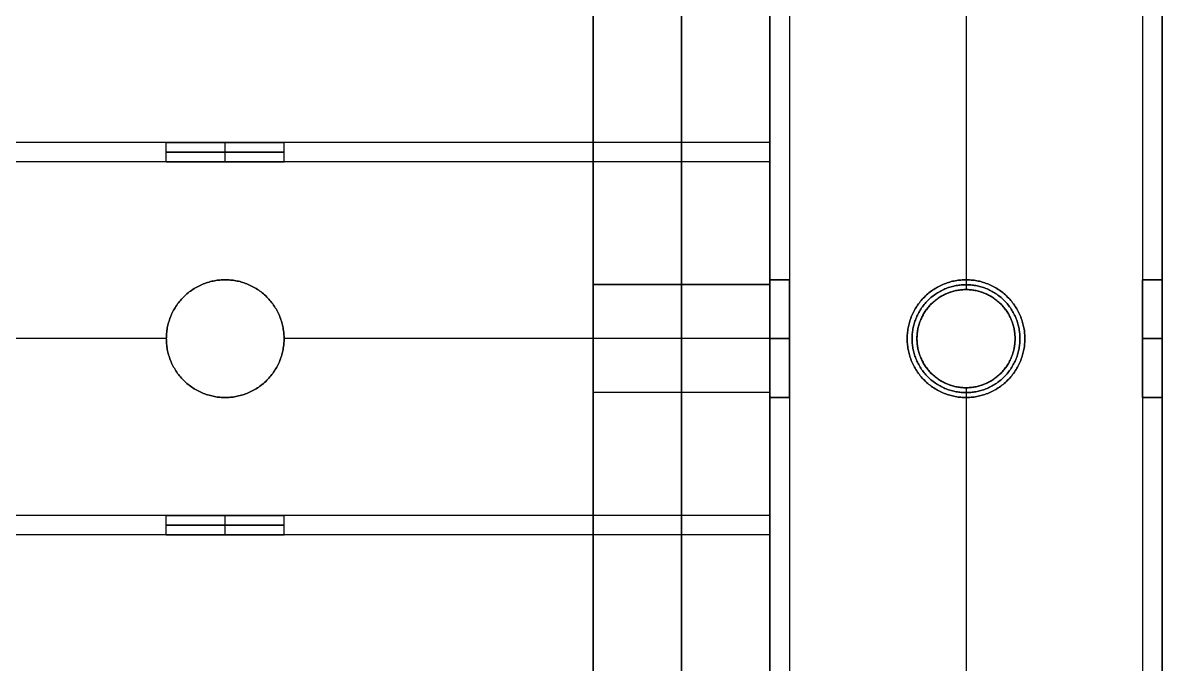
# Model space of a CAD drawing. Header units: millimetres. Extents: x -6529 to 809, y -8611 to 207.
# Drawn here: x 692.9 to 809, y -8023.7 to -7958.3 of the extents above; entities that cross this region are included whole.
import ezdxf

# ---------------------------------------------------------------- set-up
doc = ezdxf.new("R2010")
doc.units = ezdxf.units.MM
doc.header["$MEASUREMENT"] = 0
doc.layers.add('platen', color=7, linetype='Continuous', true_color=0x007f00)
doc.layers.add('staal', color=5, linetype='Continuous', true_color=0x0000ff)

# ---------------------------------------------------------------- blocks, each defined once
blk = doc.blocks.new('plaat base')
at = {"layer": 'platen'}
for p, q in [((58, -600), (1258, -600)), ((58, -600, 18), (1258, -600, 18)), ((695.5, -1232.5), (695.5, -1232.5, 18)), ((690, -1238), (690, -1238, 18)), ((701, -1238), (701, -1238, 18)), ((695.5, -1243.5), (695.5, -1243.5, 18))]:
    blk.add_line(p, q, dxfattribs=at)
for points in [[(958, 0), (808, 0), (658, 0)], [(958, 0, 18), (808, 0, 18), (658, 0, 18)], [(958, 0, 9), (808, 0, 9), (658, 0, 9)], [(1258, -900), (1258, -750), (1258, -600)], [(1258, -900, 18), (1258, -750, 18), (1258, -600, 18)], [(1258, -900, 9), (1258, -750, 9), (1258, -600, 9)], [(658, -1258), (808, -1258), (958, -1258)], [(658, -1258, 18), (808, -1258, 18), (958, -1258, 18)], [(658, -1258, 9), (808, -1258, 9), (958, -1258, 9)]]:
    blk.add_open_spline(points, degree=2, dxfattribs=at)
for points in [[(695.5, -1243.5), (690, -1243.5), (690, -1238), (690, -1232.5), (695.5, -1232.5), (701, -1232.5), (701, -1238), (701, -1243.5), (695.5, -1243.5)], [(695.5, -1243.5, 18), (690, -1243.5, 18), (690, -1238, 18), (690, -1232.5, 18), (695.5, -1232.5, 18), (701, -1232.5, 18), (701, -1238, 18), (701, -1243.5, 18), (695.5, -1243.5, 18)]]:
    blk.add_rational_spline(points, [1, 0.707106781187, 1, 0.707106781187, 1, 0.707106781187, 1, 0.707106781187, 1], degree=2, knots=[-31.415927, -31.415927, -31.415927, -23.561945, -23.561945, -15.707963, -15.707963, -7.853982, -7.853982, 0, 0, 0], dxfattribs=at)
blk = doc.blocks.new('plaat laag')
at = {"layer": 'platen'}
for p, q in [((-2.03, -615, -38), (15.97, -615.06, -38)), ((-2.05, -620.5, -43.5), (15.95, -620.56, -43.5)), ((-2.05, -620.5, -32.5), (15.95, -620.56, -32.5)), ((-2.07, -626, -38), (15.93, -626.06, -38))]:
    blk.add_line(p, q, dxfattribs=at)
for points in [[(-0.19, -58, 300), (-2.18, -658, 300), (-4.16, -1257.99, 300)], [(17.81, -58.06, 300), (15.82, -658.06, 300), (13.84, -1258.05, 300)], [(-1.18, -358, 600), (-1.68, -508, 600), (-2.18, -658, 600)], [(-2.18, -658, -58), (-1.68, -508, -58), (-1.18, -358, -58)], [(7.82, -358.03, 600), (7.32, -508.03, 600), (6.82, -658.03, 600)], [(6.82, -658.03, -58), (7.32, -508.03, -58), (7.82, -358.03, -58)], [(16.82, -358.06, 600), (16.32, -508.06, 600), (15.82, -658.06, 600)], [(15.82, -658.06, -58), (16.32, -508.06, -58), (16.82, -358.06, -58)]]:
    blk.add_open_spline(points, degree=2, dxfattribs=at)
for points in [[(-2.05, -620.5, -43.5), (-2.07, -626, -43.5), (-2.07, -626, -38), (-2.07, -626, -32.5), (-2.05, -620.5, -32.5), (-2.03, -615, -32.5), (-2.03, -615, -38), (-2.03, -615, -43.5), (-2.05, -620.5, -43.5)], [(15.95, -620.56, -43.5), (15.93, -626.06, -43.5), (15.93, -626.06, -38), (15.93, -626.06, -32.5), (15.95, -620.56, -32.5), (15.97, -615.06, -32.5), (15.97, -615.06, -38), (15.97, -615.06, -43.5), (15.95, -620.56, -43.5)]]:
    blk.add_rational_spline(points, [1, 0.707106781187, 1, 0.707106781187, 1, 0.707106781187, 1, 0.707106781187, 1], degree=2, knots=[-31.415927, -31.415927, -31.415927, -23.561945, -23.561945, -15.707963, -15.707963, -7.853982, -7.853982, 0, 0, 0], dxfattribs=at)
blk = doc.blocks.new('top plaat')
at = {"layer": 'platen'}
for p, q in [((1296, -650), (1296, -650, 18)), ((1290.5, -655.5), (1290.5, -655.5, 18)), ((1301.5, -655.5), (1301.5, -655.5, 18)), ((1296, -661), (1296, -661, 18))]:
    blk.add_line(p, q, dxfattribs=at)
for points in [[(1316, -1236), (1316, -927), (1316, -618), (1316, -309), (1316, 0)], [(1316, -1236, 18), (1316, -927, 18), (1316, -618, 18), (1316, -309, 18), (1316, 0, 18)], [(1316, -1236, 9), (1316, -927, 9), (1316, -618, 9), (1316, -309, 9), (1316, 0, 9)]]:
    blk.add_open_spline(points, degree=2, knots=[7292.2246, 7292.2246, 7292.2246, 7911.517745, 7911.517745, 8530.810891, 8530.810891, 8530.810891], dxfattribs=at)
for points, knots in [([(1290.5, -655.5), (1290.5, -650), (1296, -650), (1301.5, -650), (1301.5, -655.5), (1301.5, -661), (1296, -661), (1290.5, -661), (1290.5, -655.5)], [-31.415927, -31.415927, -31.415927, -23.561945, -23.561945, -15.707963, -15.707963, -7.853982, -7.853982, 0, 0, 0]), ([(1290.5, -655.5, 18), (1290.5, -650, 18), (1296, -650, 18), (1301.5, -650, 18), (1301.5, -655.5, 18), (1301.5, -661, 18), (1296, -661, 18), (1290.5, -661, 18), (1290.5, -655.5, 18)], [-31.415927, -31.415927, -31.415927, -23.561945, -23.561945, -15.707963, -15.707963, -7.853982, -7.853982, 0, 0, 0]), ([(1290.5, -655.5, 9), (1290.5, -661, 9), (1296, -661, 9), (1301.5, -661, 9), (1301.5, -655.5, 9), (1301.5, -650, 9), (1296, -650, 9), (1290.5, -650, 9), (1290.5, -655.5, 9)], [0, 0, 0, 7.853982, 7.853982, 15.707963, 15.707963, 23.561945, 23.561945, 31.415927, 31.415927, 31.415927])]:
    blk.add_rational_spline(points, [1, 0.707106781187, 1, 0.707106781187, 1, 0.707106781187, 1, 0.707106781187, 1], degree=2, knots=knots, dxfattribs=at)

msp = doc.modelspace()

# ---------------------------------------------------------------- linework, layer by layer
at = {"layer": 'staal'}
for p, q in [((707.53, -7972.5, 1972), (707.53, -7970.5, 1972)), ((713.53, -7972.5, 1978), (713.53, -7970.5, 1978)), ((713.53, -7972.5, 1966), (713.53, -7970.5, 1966)), ((719.53, -7972.5, 1972), (719.53, -7970.5, 1972)), ((769.03, -7972.5, 1972), (769.03, -7970.5, 1972)), ((713.53, -7984.5, 1954), (713.53, -7984.5, 1952)), ((713.53, -7984.5, 1992), (713.53, -7984.5, 1990)), ((771.03, -7984.5, 1972), (769.03, -7984.5, 1972)), ((769.03, -7984.5, 20), (771.03, -7984.5, 20)), ((771.03, -7984.5, 696), (769.03, -7984.5, 696)), ((789.03, -7984.5, 1990), (789.03, -7984.5, 1992)), ((789.03, -7984.5, 1952), (789.03, -7984.5, 1954)), ((789.03, -7984.5, 714), (789.03, -7984.5, 716)), ((789.03, -7984.5, 676), (789.03, -7984.5, 678)), ((809.03, -7984.5, 1972), (807.03, -7984.5, 1972)), ((807.03, -7984.5, 20), (809.03, -7984.5, 20)), ((809.03, -7984.5, 696), (807.03, -7984.5, 696)), ((789.03, -7985.5, 38), (789.03, -7985.5, 40)), ((789.03, -7985.5), (789.03, -7985.5, 2)), ((707.53, -7990.5, 1954), (707.53, -7990.5, 1952)), ((707.53, -7990.5, 1992), (707.53, -7990.5, 1990)), ((719.53, -7990.5, 1954), (719.53, -7990.5, 1952)), ((719.53, -7990.5, 1992), (719.53, -7990.5, 1990)), ((769.03, -7990.5, 1992), (769.03, -7990.5, 1990)), ((769.03, -7990.5, 1954), (769.03, -7990.5, 1952)), ((771.03, -7990.5, 1966), (769.03, -7990.5, 1966)), ((771.03, -7990.5, 1978), (769.03, -7990.5, 1978)), ((769.03, -7990.5, 14), (771.03, -7990.5, 14)), ((769.03, -7990.5, 26), (771.03, -7990.5, 26)), ((771.03, -7990.5, 690), (769.03, -7990.5, 690)), ((771.03, -7990.5, 702), (769.03, -7990.5, 702)), ((783.03, -7990.5, 1990), (783.03, -7990.5, 1992)), ((783.03, -7990.5, 1952), (783.03, -7990.5, 1954)), ((783.03, -7990.5, 714), (783.03, -7990.5, 716)), ((783.03, -7990.5, 676), (783.03, -7990.5, 678)), ((784.03, -7990.5), (784.03, -7990.5, 2)), ((784.03, -7990.5, 38), (784.03, -7990.5, 40)), ((794.03, -7990.5, 38), (794.03, -7990.5, 40)), ((794.03, -7990.5), (794.03, -7990.5, 2)), ((795.03, -7990.5, 1990), (795.03, -7990.5, 1992)), ((795.03, -7990.5, 1952), (795.03, -7990.5, 1954)), ((795.03, -7990.5, 714), (795.03, -7990.5, 716)), ((795.03, -7990.5, 676), (795.03, -7990.5, 678)), ((809.03, -7990.5, 1966), (807.03, -7990.5, 1966)), ((809.03, -7990.5, 1978), (807.03, -7990.5, 1978)), ((807.03, -7990.5, 14), (809.03, -7990.5, 14)), ((807.03, -7990.5, 26), (809.03, -7990.5, 26)), ((809.03, -7990.5, 690), (807.03, -7990.5, 690)), ((809.03, -7990.5, 702), (807.03, -7990.5, 702)), ((789.03, -7995.5, 38), (789.03, -7995.5, 40)), ((789.03, -7995.5), (789.03, -7995.5, 2)), ((713.53, -7996.5, 1954), (713.53, -7996.5, 1952)), ((713.53, -7996.5, 1992), (713.53, -7996.5, 1990)), ((771.03, -7996.5, 1972), (769.03, -7996.5, 1972)), ((769.03, -7996.5, 20), (771.03, -7996.5, 20)), ((771.03, -7996.5, 696), (769.03, -7996.5, 696)), ((789.03, -7996.5, 1990), (789.03, -7996.5, 1992)), ((789.03, -7996.5, 1952), (789.03, -7996.5, 1954)), ((789.03, -7996.5, 714), (789.03, -7996.5, 716)), ((789.03, -7996.5, 676), (789.03, -7996.5, 678)), ((809.03, -7996.5, 1972), (807.03, -7996.5, 1972)), ((807.03, -7996.5, 20), (809.03, -7996.5, 20)), ((809.03, -7996.5, 696), (807.03, -7996.5, 696)), ((707.53, -8010.5, 1972), (707.53, -8008.5, 1972)), ((713.53, -8010.5, 1978), (713.53, -8008.5, 1978)), ((713.53, -8010.5, 1966), (713.53, -8008.5, 1966)), ((719.53, -8010.5, 1972), (719.53, -8008.5, 1972)), ((769.03, -8010.5, 1972), (769.03, -8008.5, 1972))]:
    msp.add_line(p, q, dxfattribs=at)
for points in [[(-506.97, -7295), (809.03, -7295), (809.03, -8611), (-506.97, -8611)], [(-466.97, -7335), (769.03, -7335), (769.03, -8571), (-466.97, -8571)]]:
    msp.add_lwpolyline(points, close=True, dxfattribs=at)
for centre in [(789.03, -7990.5), (789.03, -7990.5, 39), (789.03, -7990.5, 1)]:
    msp.add_circle(centre, 5, dxfattribs=at)
for points in [[(809.03, -7295, 1952), (809.03, -7953, 1952), (809.03, -8611, 1952)], [(809.03, -7295, 1992), (809.03, -7953, 1992), (809.03, -8611, 1992)], [(809.03, -7295), (809.03, -7953), (809.03, -8611)], [(809.03, -7295, 40), (809.03, -7953, 40), (809.03, -8611, 40)], [(809.03, -7295, 676), (809.03, -7953, 676), (809.03, -8611, 676)], [(809.03, -7295, 716), (809.03, -7953, 716), (809.03, -8611, 716)], [(807.03, -7297, 1990), (807.03, -7953, 1990), (807.03, -8609, 1990)], [(807.03, -7297, 1954), (807.03, -7953, 1954), (807.03, -8609, 1954)], [(807.03, -7297, 38), (807.03, -7953, 38), (807.03, -8609, 38)], [(807.03, -7297, 2), (807.03, -7953, 2), (807.03, -8609, 2)], [(807.03, -7297, 714), (807.03, -7953, 714), (807.03, -8609, 714)], [(807.03, -7297, 678), (807.03, -7953, 678), (807.03, -8609, 678)], [(771.03, -7333, 1990), (771.03, -7953, 1990), (771.03, -8573, 1990)], [(771.03, -7333, 1954), (771.03, -7953, 1954), (771.03, -8573, 1954)], [(771.03, -7333, 38), (771.03, -7953, 38), (771.03, -8573, 38)], [(771.03, -7333, 2), (771.03, -7953, 2), (771.03, -8573, 2)], [(771.03, -7333, 714), (771.03, -7953, 714), (771.03, -8573, 714)], [(771.03, -7333, 678), (771.03, -7953, 678), (771.03, -8573, 678)], [(769.03, -7335, 1952), (769.03, -7953, 1952), (769.03, -8571, 1952)], [(769.03, -7335, 1992), (769.03, -7953, 1992), (769.03, -8571, 1992)], [(769.03, -7335), (769.03, -7953), (769.03, -8571)], [(769.03, -7335, 40), (769.03, -7953, 40), (769.03, -8571, 40)], [(769.03, -7335, 676), (769.03, -7953, 676), (769.03, -8571, 676)], [(769.03, -7335, 716), (769.03, -7953, 716), (769.03, -8571, 716)], [(789.03, -7920.5, 40), (789.03, -7953, 40), (789.03, -7985.5, 40)], [(789.03, -7920.5, 38), (789.03, -7953, 38), (789.03, -7985.5, 38)], [(789.03, -7920.5, 2), (789.03, -7953, 2), (789.03, -7985.5, 2)], [(789.03, -7920.5), (789.03, -7953), (789.03, -7985.5)], [(769.03, -7921.5, 1972), (769.03, -7953, 1972), (769.03, -7984.5, 1972)], [(769.03, -7921.5, 20), (769.03, -7953, 20), (769.03, -7984.5, 20)], [(769.03, -7921.5, 696), (769.03, -7953, 696), (769.03, -7984.5, 696)], [(771.03, -7921.5, 1972), (771.03, -7953, 1972), (771.03, -7984.5, 1972)], [(771.03, -7921.5, 20), (771.03, -7953, 20), (771.03, -7984.5, 20)], [(771.03, -7921.5, 696), (771.03, -7953, 696), (771.03, -7984.5, 696)], [(789.03, -7921.5, 1992), (789.03, -7953, 1992), (789.03, -7984.5, 1992)], [(789.03, -7921.5, 1990), (789.03, -7953, 1990), (789.03, -7984.5, 1990)], [(789.03, -7921.5, 1954), (789.03, -7953, 1954), (789.03, -7984.5, 1954)], [(789.03, -7921.5, 1952), (789.03, -7953, 1952), (789.03, -7984.5, 1952)], [(789.03, -7921.5, 716), (789.03, -7953, 716), (789.03, -7984.5, 716)], [(789.03, -7921.5, 714), (789.03, -7953, 714), (789.03, -7984.5, 714)], [(789.03, -7921.5, 678), (789.03, -7953, 678), (789.03, -7984.5, 678)], [(789.03, -7921.5, 676), (789.03, -7953, 676), (789.03, -7984.5, 676)], [(807.03, -7921.5, 1972), (807.03, -7953, 1972), (807.03, -7984.5, 1972)], [(807.03, -7921.5, 20), (807.03, -7953, 20), (807.03, -7984.5, 20)], [(807.03, -7921.5, 696), (807.03, -7953, 696), (807.03, -7984.5, 696)], [(809.03, -7921.5, 1972), (809.03, -7953, 1972), (809.03, -7984.5, 1972)], [(809.03, -7921.5, 20), (809.03, -7953, 20), (809.03, -7984.5, 20)], [(809.03, -7921.5, 696), (809.03, -7953, 696), (809.03, -7984.5, 696)], [(769.03, -7970.5, 1952), (451.28, -7970.5, 1952), (133.53, -7970.5, 1952)], [(769.03, -7970.5, 1992), (451.28, -7970.5, 1992), (133.53, -7970.5, 1992)], [(707.53, -7970.5, 1972), (676.03, -7970.5, 1972), (644.53, -7970.5, 1972)], [(769.03, -7970.5, 1972), (744.28, -7970.5, 1972), (719.53, -7970.5, 1972)], [(769.03, -8010.5, 1952), (769.03, -7990.5, 1952), (769.03, -7970.5, 1952)], [(769.03, -7970.5, 1952), (769.03, -7970.5, 1972), (769.03, -7970.5, 1992)], [(769.03, -7970.5, 1992), (769.03, -7990.5, 1992), (769.03, -8010.5, 1992)], [(769.03, -7972.5, 1954), (451.28, -7972.5, 1954), (133.53, -7972.5, 1954)], [(769.03, -7972.5, 1990), (451.28, -7972.5, 1990), (133.53, -7972.5, 1990)], [(707.53, -7972.5, 1972), (676.03, -7972.5, 1972), (644.53, -7972.5, 1972)], [(769.03, -7972.5, 1972), (744.28, -7972.5, 1972), (719.53, -7972.5, 1972)], [(769.03, -7972.5, 1990), (769.03, -7972.5, 1972), (769.03, -7972.5, 1954)], [(769.03, -7972.5, 1954), (769.03, -7990.5, 1954), (769.03, -8008.5, 1954)], [(769.03, -8008.5, 1990), (769.03, -7990.5, 1990), (769.03, -7972.5, 1990)], [(707.53, -7990.5, 1952), (676.03, -7990.5, 1952), (644.53, -7990.5, 1952)], [(707.53, -7990.5, 1992), (676.03, -7990.5, 1992), (644.53, -7990.5, 1992)], [(707.53, -7990.5, 1954), (676.03, -7990.5, 1954), (644.53, -7990.5, 1954)], [(707.53, -7990.5, 1990), (676.03, -7990.5, 1990), (644.53, -7990.5, 1990)], [(769.03, -7990.5, 1952), (744.28, -7990.5, 1952), (719.53, -7990.5, 1952)], [(769.03, -7990.5, 1992), (744.28, -7990.5, 1992), (719.53, -7990.5, 1992)], [(769.03, -7990.5, 1954), (744.28, -7990.5, 1954), (719.53, -7990.5, 1954)], [(769.03, -7990.5, 1990), (744.28, -7990.5, 1990), (719.53, -7990.5, 1990)], [(789.03, -7995.5, 40), (789.03, -8028, 40), (789.03, -8060.5, 40)], [(789.03, -7995.5, 38), (789.03, -8028, 38), (789.03, -8060.5, 38)], [(789.03, -7995.5, 2), (789.03, -8028, 2), (789.03, -8060.5, 2)], [(789.03, -7995.5), (789.03, -8028), (789.03, -8060.5)], [(769.03, -7996.5, 1972), (769.03, -8028, 1972), (769.03, -8059.5, 1972)], [(769.03, -7996.5, 20), (769.03, -8028, 20), (769.03, -8059.5, 20)], [(769.03, -7996.5, 696), (769.03, -8028, 696), (769.03, -8059.5, 696)], [(771.03, -7996.5, 1972), (771.03, -8028, 1972), (771.03, -8059.5, 1972)], [(771.03, -7996.5, 20), (771.03, -8028, 20), (771.03, -8059.5, 20)], [(771.03, -7996.5, 696), (771.03, -8028, 696), (771.03, -8059.5, 696)], [(789.03, -7996.5, 1992), (789.03, -8028, 1992), (789.03, -8059.5, 1992)], [(789.03, -7996.5, 1990), (789.03, -8028, 1990), (789.03, -8059.5, 1990)], [(789.03, -7996.5, 1954), (789.03, -8028, 1954), (789.03, -8059.5, 1954)], [(789.03, -7996.5, 1952), (789.03, -8028, 1952), (789.03, -8059.5, 1952)], [(789.03, -7996.5, 716), (789.03, -8028, 716), (789.03, -8059.5, 716)], [(789.03, -7996.5, 714), (789.03, -8028, 714), (789.03, -8059.5, 714)], [(789.03, -7996.5, 678), (789.03, -8028, 678), (789.03, -8059.5, 678)], [(789.03, -7996.5, 676), (789.03, -8028, 676), (789.03, -8059.5, 676)], [(807.03, -7996.5, 1972), (807.03, -8028, 1972), (807.03, -8059.5, 1972)], [(807.03, -7996.5, 20), (807.03, -8028, 20), (807.03, -8059.5, 20)], [(807.03, -7996.5, 696), (807.03, -8028, 696), (807.03, -8059.5, 696)], [(809.03, -7996.5, 1972), (809.03, -8028, 1972), (809.03, -8059.5, 1972)], [(809.03, -7996.5, 20), (809.03, -8028, 20), (809.03, -8059.5, 20)], [(809.03, -7996.5, 696), (809.03, -8028, 696), (809.03, -8059.5, 696)], [(769.03, -8008.5, 1954), (451.28, -8008.5, 1954), (133.53, -8008.5, 1954)], [(769.03, -8008.5, 1990), (451.28, -8008.5, 1990), (133.53, -8008.5, 1990)], [(707.53, -8008.5, 1972), (676.03, -8008.5, 1972), (644.53, -8008.5, 1972)], [(769.03, -8008.5, 1972), (744.28, -8008.5, 1972), (719.53, -8008.5, 1972)], [(769.03, -8008.5, 1954), (769.03, -8008.5, 1972), (769.03, -8008.5, 1990)], [(769.03, -8010.5, 1952), (451.28, -8010.5, 1952), (133.53, -8010.5, 1952)], [(769.03, -8010.5, 1992), (451.28, -8010.5, 1992), (133.53, -8010.5, 1992)], [(707.53, -8010.5, 1972), (676.03, -8010.5, 1972), (644.53, -8010.5, 1972)], [(769.03, -8010.5, 1972), (744.28, -8010.5, 1972), (719.53, -8010.5, 1972)], [(769.03, -8010.5, 1992), (769.03, -8010.5, 1972), (769.03, -8010.5, 1952)]]:
    msp.add_open_spline(points, degree=2, dxfattribs=at)
for points, weights, knots in [([(713.53, -7970.5, 1978), (719.53, -7970.5, 1978), (719.53, -7970.5, 1972), (719.53, -7970.5, 1966), (713.53, -7970.5, 1966), (707.53, -7970.5, 1966), (707.53, -7970.5, 1972), (707.53, -7970.5, 1978), (713.53, -7970.5, 1978)], [1, 0.707106781187, 1, 0.707106781187, 1, 0.707106781187, 1, 0.707106781187, 1], [-31.415927, -31.415927, -31.415927, -23.561945, -23.561945, -15.707963, -15.707963, -7.853982, -7.853982, 0, 0, 0]), ([(713.53, -7971.5, 1978), (707.53, -7971.5, 1978), (707.53, -7971.5, 1972), (707.53, -7971.5, 1966), (713.53, -7971.5, 1966), (719.53, -7971.5, 1966), (719.53, -7971.5, 1972), (719.53, -7971.5, 1978), (713.53, -7971.5, 1978)], [1, 0.707106781187, 1, 0.707106781187, 1, 0.707106781187, 1, 0.707106781187, 1], [0, 0, 0, 7.853982, 7.853982, 15.707963, 15.707963, 23.561945, 23.561945, 31.415927, 31.415927, 31.415927]), ([(713.53, -7972.5, 1978), (707.53, -7972.5, 1978), (707.53, -7972.5, 1972), (707.53, -7972.5, 1966), (713.53, -7972.5, 1966), (719.53, -7972.5, 1966), (719.53, -7972.5, 1972), (719.53, -7972.5, 1978), (713.53, -7972.5, 1978)], [0.999999860338, 0.707106851018, 1, 0.707106781187, 1, 0.707106781187, 1, 0.707106851018, 0.999999860338], [0, 0, 0, 7.853981, 7.853981, 15.707963, 15.707963, 23.561946, 23.561946, 31.415927, 31.415927, 31.415927]), ([(713.53, -7984.5, 1952), (719.53, -7984.5, 1952), (719.53, -7990.5, 1952), (719.53, -7996.5, 1952), (713.53, -7996.5, 1952), (707.53, -7996.5, 1952), (707.53, -7990.5, 1952), (707.53, -7984.5, 1952), (713.53, -7984.5, 1952)], [1, 0.707106781187, 1, 0.707106781187, 1, 0.707106781187, 1, 0.707106781187, 1], [-31.415927, -31.415927, -31.415927, -23.561945, -23.561945, -15.707963, -15.707963, -7.853982, -7.853982, 0, 0, 0]), ([(713.53, -7984.5, 1992), (707.53, -7984.5, 1992), (707.53, -7990.5, 1992), (707.53, -7996.5, 1992), (713.53, -7996.5, 1992), (719.53, -7996.5, 1992), (719.53, -7990.5, 1992), (719.53, -7984.5, 1992), (713.53, -7984.5, 1992)], [1, 0.707106781187, 1, 0.707106781187, 1, 0.707106781187, 1, 0.707106781187, 1], [0, 0, 0, 7.853982, 7.853982, 15.707963, 15.707963, 23.561945, 23.561945, 31.415927, 31.415927, 31.415927]), ([(713.53, -7984.5, 1954), (707.53, -7984.5, 1954), (707.53, -7990.5, 1954), (707.53, -7996.5, 1954), (713.53, -7996.5, 1954), (719.53, -7996.5, 1954), (719.53, -7990.5, 1954), (719.53, -7984.5, 1954), (713.53, -7984.5, 1954)], [1, 0.707106781187, 1, 0.707106781187, 1, 0.707106781187, 1, 0.707106781187, 1], [0, 0, 0, 7.853982, 7.853982, 15.707963, 15.707963, 23.561945, 23.561945, 31.415927, 31.415927, 31.415927]), ([(713.53, -7984.5, 1990), (719.53, -7984.5, 1990), (719.53, -7990.5, 1990), (719.53, -7996.5, 1990), (713.53, -7996.5, 1990), (707.53, -7996.5, 1990), (707.53, -7990.5, 1990), (707.53, -7984.5, 1990), (713.53, -7984.5, 1990)], [1, 0.707106781187, 1, 0.707106781187, 1, 0.707106781187, 1, 0.707106781187, 1], [-31.415927, -31.415927, -31.415927, -23.561945, -23.561945, -15.707963, -15.707963, -7.853982, -7.853982, 0, 0, 0]), ([(713.53, -7984.5, 1953), (707.53, -7984.5, 1953), (707.53, -7990.5, 1953), (707.53, -7996.5, 1953), (713.53, -7996.5, 1953), (719.53, -7996.5, 1953), (719.53, -7990.5, 1953), (719.53, -7984.5, 1953), (713.53, -7984.5, 1953)], [1, 0.707106781187, 1, 0.707106781187, 1, 0.707106781187, 1, 0.707106781187, 1], [0, 0, 0, 7.853982, 7.853982, 15.707963, 15.707963, 23.561945, 23.561945, 31.415927, 31.415927, 31.415927]), ([(713.53, -7984.5, 1991), (707.53, -7984.5, 1991), (707.53, -7990.5, 1991), (707.53, -7996.5, 1991), (713.53, -7996.5, 1991), (719.53, -7996.5, 1991), (719.53, -7990.5, 1991), (719.53, -7984.5, 1991), (713.53, -7984.5, 1991)], [1, 0.707106781187, 1, 0.707106781187, 1, 0.707106781187, 1, 0.707106781187, 1], [0, 0, 0, 7.853982, 7.853982, 15.707963, 15.707963, 23.561945, 23.561945, 31.415927, 31.415927, 31.415927]), ([(769.03, -7990.5, 1966), (769.03, -7996.5, 1966), (769.03, -7996.5, 1972), (769.03, -7996.5, 1978), (769.03, -7990.5, 1978), (769.03, -7984.5, 1978), (769.03, -7984.5, 1972), (769.03, -7984.5, 1966), (769.03, -7990.5, 1966)], [1, 0.707106781187, 1, 0.707106781187, 1, 0.707106781187, 1, 0.707106781187, 1], [-31.415927, -31.415927, -31.415927, -23.561945, -23.561945, -15.707963, -15.707963, -7.853982, -7.853982, 0, 0, 0]), ([(769.03, -7990.5, 14), (769.03, -7996.5, 14), (769.03, -7996.5, 20), (769.03, -7996.5, 26), (769.03, -7990.5, 26), (769.03, -7984.5, 26), (769.03, -7984.5, 20), (769.03, -7984.5, 14), (769.03, -7990.5, 14)], [1, 0.707106781187, 1, 0.707106781187, 1, 0.707106781187, 1, 0.707106781187, 1], [-31.415927, -31.415927, -31.415927, -23.561945, -23.561945, -15.707963, -15.707963, -7.853982, -7.853982, 0, 0, 0]), ([(769.03, -7990.5, 690), (769.03, -7996.5, 690), (769.03, -7996.5, 696), (769.03, -7996.5, 702), (769.03, -7990.5, 702), (769.03, -7984.5, 702), (769.03, -7984.5, 696), (769.03, -7984.5, 690), (769.03, -7990.5, 690)], [1, 0.707106781187, 1, 0.707106781187, 1, 0.707106781187, 1, 0.707106781187, 1], [-31.415927, -31.415927, -31.415927, -23.561945, -23.561945, -15.707963, -15.707963, -7.853982, -7.853982, 0, 0, 0]), ([(771.03, -7990.5, 1966), (771.03, -7984.5, 1966), (771.03, -7984.5, 1972), (771.03, -7984.5, 1978), (771.03, -7990.5, 1978), (771.03, -7996.5, 1978), (771.03, -7996.5, 1972), (771.03, -7996.5, 1966), (771.03, -7990.5, 1966)], [1, 0.707106781187, 1, 0.707106781187, 1, 0.707106781187, 1, 0.707106781187, 1], [0, 0, 0, 7.853982, 7.853982, 15.707963, 15.707963, 23.561945, 23.561945, 31.415927, 31.415927, 31.415927]), ([(771.03, -7990.5, 14), (771.03, -7984.5, 14), (771.03, -7984.5, 20), (771.03, -7984.5, 26), (771.03, -7990.5, 26), (771.03, -7996.5, 26), (771.03, -7996.5, 20), (771.03, -7996.5, 14), (771.03, -7990.5, 14)], [1, 0.707106781187, 1, 0.707106781187, 1, 0.707106781187, 1, 0.707106781187, 1], [0, 0, 0, 7.853982, 7.853982, 15.707963, 15.707963, 23.561945, 23.561945, 31.415927, 31.415927, 31.415927]), ([(771.03, -7990.5, 690), (771.03, -7984.5, 690), (771.03, -7984.5, 696), (771.03, -7984.5, 702), (771.03, -7990.5, 702), (771.03, -7996.5, 702), (771.03, -7996.5, 696), (771.03, -7996.5, 690), (771.03, -7990.5, 690)], [1, 0.707106781187, 1, 0.707106781187, 1, 0.707106781187, 1, 0.707106781187, 1], [0, 0, 0, 7.853982, 7.853982, 15.707963, 15.707963, 23.561945, 23.561945, 31.415927, 31.415927, 31.415927]), ([(783.03, -7990.5, 1992), (783.03, -7996.5, 1992), (789.03, -7996.5, 1992), (795.03, -7996.5, 1992), (795.03, -7990.5, 1992), (795.03, -7984.5, 1992), (789.03, -7984.5, 1992), (783.03, -7984.5, 1992), (783.03, -7990.5, 1992)], [1, 0.707106781187, 1, 0.707106781187, 1, 0.707106781187, 1, 0.707106781187, 1], [-31.415927, -31.415927, -31.415927, -23.561945, -23.561945, -15.707963, -15.707963, -7.853982, -7.853982, 0, 0, 0]), ([(783.03, -7990.5, 1990), (783.03, -7984.5, 1990), (789.03, -7984.5, 1990), (795.03, -7984.5, 1990), (795.03, -7990.5, 1990), (795.03, -7996.5, 1990), (789.03, -7996.5, 1990), (783.03, -7996.5, 1990), (783.03, -7990.5, 1990)], [1, 0.707106781187, 1, 0.707106781187, 1, 0.707106781187, 1, 0.707106781187, 1], [0, 0, 0, 7.853982, 7.853982, 15.707963, 15.707963, 23.561945, 23.561945, 31.415927, 31.415927, 31.415927]), ([(783.03, -7990.5, 1954), (783.03, -7996.5, 1954), (789.03, -7996.5, 1954), (795.03, -7996.5, 1954), (795.03, -7990.5, 1954), (795.03, -7984.5, 1954), (789.03, -7984.5, 1954), (783.03, -7984.5, 1954), (783.03, -7990.5, 1954)], [1, 0.707106781187, 1, 0.707106781187, 1, 0.707106781187, 1, 0.707106781187, 1], [-31.415927, -31.415927, -31.415927, -23.561945, -23.561945, -15.707963, -15.707963, -7.853982, -7.853982, 0, 0, 0]), ([(783.03, -7990.5, 1952), (783.03, -7984.5, 1952), (789.03, -7984.5, 1952), (795.03, -7984.5, 1952), (795.03, -7990.5, 1952), (795.03, -7996.5, 1952), (789.03, -7996.5, 1952), (783.03, -7996.5, 1952), (783.03, -7990.5, 1952)], [1, 0.707106781187, 1, 0.707106781187, 1, 0.707106781187, 1, 0.707106781187, 1], [0, 0, 0, 7.853982, 7.853982, 15.707963, 15.707963, 23.561945, 23.561945, 31.415927, 31.415927, 31.415927]), ([(783.03, -7990.5, 716), (783.03, -7996.5, 716), (789.03, -7996.5, 716), (795.03, -7996.5, 716), (795.03, -7990.5, 716), (795.03, -7984.5, 716), (789.03, -7984.5, 716), (783.03, -7984.5, 716), (783.03, -7990.5, 716)], [1, 0.707106781187, 1, 0.707106781187, 1, 0.707106781187, 1, 0.707106781187, 1], [-31.415927, -31.415927, -31.415927, -23.561945, -23.561945, -15.707963, -15.707963, -7.853982, -7.853982, 0, 0, 0]), ([(783.03, -7990.5, 714), (783.03, -7984.5, 714), (789.03, -7984.5, 714), (795.03, -7984.5, 714), (795.03, -7990.5, 714), (795.03, -7996.5, 714), (789.03, -7996.5, 714), (783.03, -7996.5, 714), (783.03, -7990.5, 714)], [1, 0.707106781187, 1, 0.707106781187, 1, 0.707106781187, 1, 0.707106781187, 1], [0, 0, 0, 7.853982, 7.853982, 15.707963, 15.707963, 23.561945, 23.561945, 31.415927, 31.415927, 31.415927]), ([(783.03, -7990.5, 678), (783.03, -7996.5, 678), (789.03, -7996.5, 678), (795.03, -7996.5, 678), (795.03, -7990.5, 678), (795.03, -7984.5, 678), (789.03, -7984.5, 678), (783.03, -7984.5, 678), (783.03, -7990.5, 678)], [1, 0.707106781187, 1, 0.707106781187, 1, 0.707106781187, 1, 0.707106781187, 1], [-31.415927, -31.415927, -31.415927, -23.561945, -23.561945, -15.707963, -15.707963, -7.853982, -7.853982, 0, 0, 0]), ([(783.03, -7990.5, 676), (783.03, -7984.5, 676), (789.03, -7984.5, 676), (795.03, -7984.5, 676), (795.03, -7990.5, 676), (795.03, -7996.5, 676), (789.03, -7996.5, 676), (783.03, -7996.5, 676), (783.03, -7990.5, 676)], [1, 0.707106781187, 1, 0.707106781187, 1, 0.707106781187, 1, 0.707106781187, 1], [0, 0, 0, 7.853982, 7.853982, 15.707963, 15.707963, 23.561945, 23.561945, 31.415927, 31.415927, 31.415927]), ([(807.03, -7990.5, 1966), (807.03, -7996.5, 1966), (807.03, -7996.5, 1972), (807.03, -7996.5, 1978), (807.03, -7990.5, 1978), (807.03, -7984.5, 1978), (807.03, -7984.5, 1972), (807.03, -7984.5, 1966), (807.03, -7990.5, 1966)], [1, 0.707106781187, 1, 0.707106781187, 1, 0.707106781187, 1, 0.707106781187, 1], [-31.415927, -31.415927, -31.415927, -23.561945, -23.561945, -15.707963, -15.707963, -7.853982, -7.853982, 0, 0, 0]), ([(807.03, -7990.5, 14), (807.03, -7996.5, 14), (807.03, -7996.5, 20), (807.03, -7996.5, 26), (807.03, -7990.5, 26), (807.03, -7984.5, 26), (807.03, -7984.5, 20), (807.03, -7984.5, 14), (807.03, -7990.5, 14)], [1, 0.707106781187, 1, 0.707106781187, 1, 0.707106781187, 1, 0.707106781187, 1], [-31.415927, -31.415927, -31.415927, -23.561945, -23.561945, -15.707963, -15.707963, -7.853982, -7.853982, 0, 0, 0]), ([(807.03, -7990.5, 690), (807.03, -7996.5, 690), (807.03, -7996.5, 696), (807.03, -7996.5, 702), (807.03, -7990.5, 702), (807.03, -7984.5, 702), (807.03, -7984.5, 696), (807.03, -7984.5, 690), (807.03, -7990.5, 690)], [1, 0.707106781187, 1, 0.707106781187, 1, 0.707106781187, 1, 0.707106781187, 1], [-31.415927, -31.415927, -31.415927, -23.561945, -23.561945, -15.707963, -15.707963, -7.853982, -7.853982, 0, 0, 0]), ([(809.03, -7990.5, 1966), (809.03, -7984.5, 1966), (809.03, -7984.5, 1972), (809.03, -7984.5, 1978), (809.03, -7990.5, 1978), (809.03, -7996.5, 1978), (809.03, -7996.5, 1972), (809.03, -7996.5, 1966), (809.03, -7990.5, 1966)], [1, 0.707106781187, 1, 0.707106781187, 1, 0.707106781187, 1, 0.707106781187, 1], [0, 0, 0, 7.853982, 7.853982, 15.707963, 15.707963, 23.561945, 23.561945, 31.415927, 31.415927, 31.415927]), ([(809.03, -7990.5, 14), (809.03, -7984.5, 14), (809.03, -7984.5, 20), (809.03, -7984.5, 26), (809.03, -7990.5, 26), (809.03, -7996.5, 26), (809.03, -7996.5, 20), (809.03, -7996.5, 14), (809.03, -7990.5, 14)], [1, 0.707106781187, 1, 0.707106781187, 1, 0.707106781187, 1, 0.707106781187, 1], [0, 0, 0, 7.853982, 7.853982, 15.707963, 15.707963, 23.561945, 23.561945, 31.415927, 31.415927, 31.415927]), ([(809.03, -7990.5, 690), (809.03, -7984.5, 690), (809.03, -7984.5, 696), (809.03, -7984.5, 702), (809.03, -7990.5, 702), (809.03, -7996.5, 702), (809.03, -7996.5, 696), (809.03, -7996.5, 690), (809.03, -7990.5, 690)], [1, 0.707106781187, 1, 0.707106781187, 1, 0.707106781187, 1, 0.707106781187, 1], [0, 0, 0, 7.853982, 7.853982, 15.707963, 15.707963, 23.561945, 23.561945, 31.415927, 31.415927, 31.415927]), ([(784.03, -7990.5, 40), (784.03, -7995.5, 40), (789.03, -7995.5, 40), (794.03, -7995.5, 40), (794.03, -7990.5, 40), (794.03, -7985.5, 40), (789.03, -7985.5, 40), (784.03, -7985.5, 40), (784.03, -7990.5, 40)], [1, 0.707106781187, 1, 0.707106781187, 1, 0.707106781187, 1, 0.707106781187, 1], [-31.415927, -31.415927, -31.415927, -23.561945, -23.561945, -15.707963, -15.707963, -7.853982, -7.853982, 0, 0, 0]), ([(784.03, -7990.5, 38), (784.03, -7985.5, 38), (789.03, -7985.5, 38), (794.03, -7985.5, 38), (794.03, -7990.5, 38), (794.03, -7995.5, 38), (789.03, -7995.5, 38), (784.03, -7995.5, 38), (784.03, -7990.5, 38)], [1, 0.707106781187, 1, 0.707106781187, 1, 0.707106781187, 1, 0.707106781187, 1], [0, 0, 0, 7.853982, 7.853982, 15.707963, 15.707963, 23.561945, 23.561945, 31.415927, 31.415927, 31.415927]), ([(784.03, -7990.5, 2), (784.03, -7995.5, 2), (789.03, -7995.5, 2), (794.03, -7995.5, 2), (794.03, -7990.5, 2), (794.03, -7985.5, 2), (789.03, -7985.5, 2), (784.03, -7985.5, 2), (784.03, -7990.5, 2)], [1, 0.707106781187, 1, 0.707106781187, 1, 0.707106781187, 1, 0.707106781187, 1], [-31.415927, -31.415927, -31.415927, -23.561945, -23.561945, -15.707963, -15.707963, -7.853982, -7.853982, 0, 0, 0]), ([(713.53, -8008.5, 1978), (719.53, -8008.5, 1978), (719.53, -8008.5, 1972), (719.53, -8008.5, 1966), (713.53, -8008.5, 1966), (707.53, -8008.5, 1966), (707.53, -8008.5, 1972), (707.53, -8008.5, 1978), (713.53, -8008.5, 1978)], [1, 0.707106781187, 1, 0.707106781187, 1, 0.707106781187, 1, 0.707106781187, 1], [-31.415927, -31.415927, -31.415927, -23.561945, -23.561945, -15.707963, -15.707963, -7.853982, -7.853982, 0, 0, 0]), ([(713.53, -8009.5, 1978), (707.53, -8009.5, 1978), (707.53, -8009.5, 1972), (707.53, -8009.5, 1966), (713.53, -8009.5, 1966), (719.53, -8009.5, 1966), (719.53, -8009.5, 1972), (719.53, -8009.5, 1978), (713.53, -8009.5, 1978)], [1, 0.707106781187, 1, 0.707106781187, 1, 0.707106781187, 1, 0.707106781187, 1], [0, 0, 0, 7.853982, 7.853982, 15.707963, 15.707963, 23.561945, 23.561945, 31.415927, 31.415927, 31.415927]), ([(713.53, -8010.5, 1978), (707.53, -8010.5, 1978), (707.53, -8010.5, 1972), (707.53, -8010.5, 1966), (713.53, -8010.5, 1966), (719.53, -8010.5, 1966), (719.53, -8010.5, 1972), (719.53, -8010.5, 1978), (713.53, -8010.5, 1978)], [1, 0.707106781187, 1, 0.707106781187, 1, 0.707106781187, 1, 0.707106781187, 1], [0, 0, 0, 7.853982, 7.853982, 15.707963, 15.707963, 23.561945, 23.561945, 31.415927, 31.415927, 31.415927])]:
    msp.add_rational_spline(points, weights, degree=2, knots=knots, dxfattribs=at)

# ---------------------------------------------------------------- block references
at = {"layer": 'platen', "rotation": 180.1894193054993}
msp.add_blockref('plaat laag', (769.03, -8611, 58), dxfattribs=at)
at = {"layer": 'platen'}
for name, p in [('top plaat', (-506.97, -7335, 1992)), ('plaat base', (-506.97, -7353, 40))]:
    msp.add_blockref(name, p, dxfattribs=at)
at = {"layer": 'platen', "extrusion": (-1, 4.54671e-15, 0)}
msp.add_blockref('plaat base', (7295, 1934, -769.03), dxfattribs=at)

doc.saveas('drawing.dxf')
